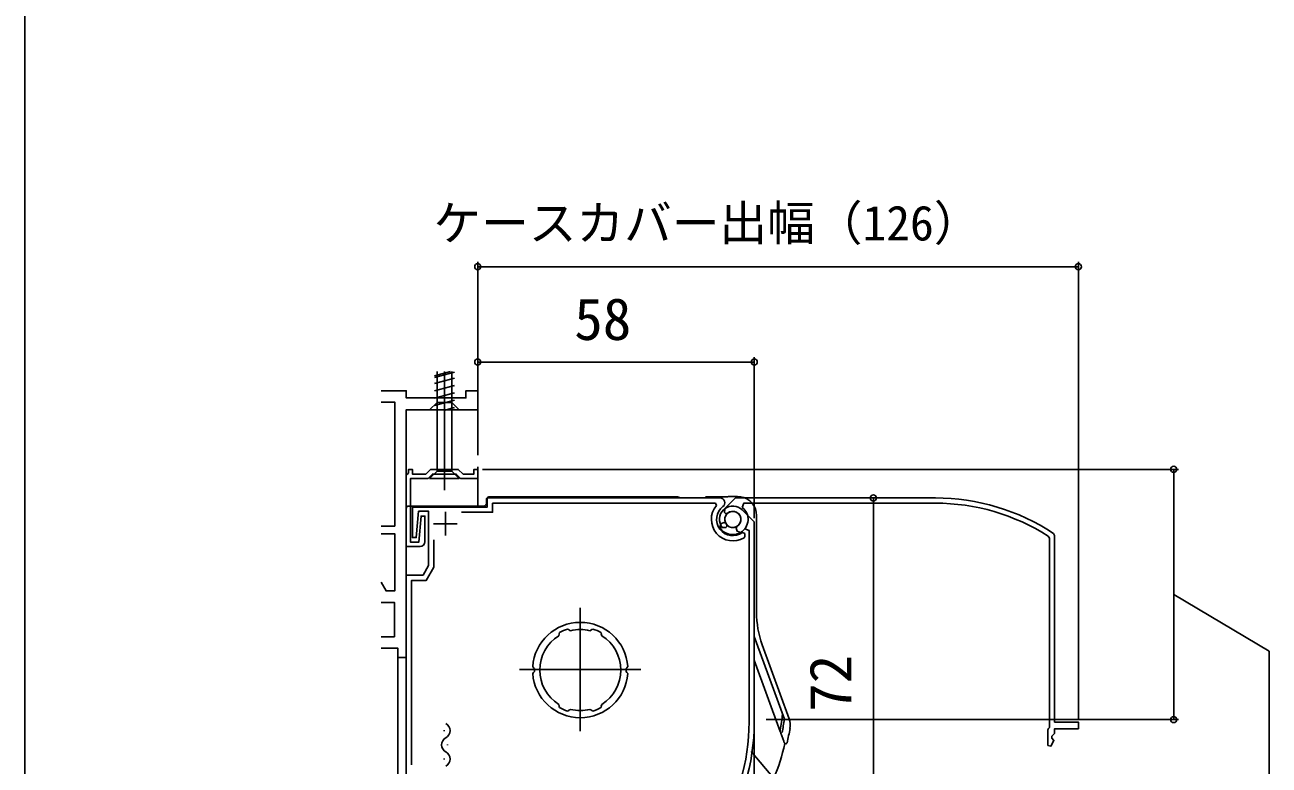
# Model space of a CAD drawing. Units: millimetres, scale not verified. Extents: x -525 to 525, y -783 to 778.
# Drawn here: x -525 to -264, y -238.7 to -83.5 of the extents above; entities that cross this region are included whole.
import ezdxf
from ezdxf.enums import TextEntityAlignment as Align

# ---------------------------------------------------------------- set-up
doc = ezdxf.new("R2010")
doc.units = ezdxf.units.MM
doc.header["$LTSCALE"] = 4
for name, color, linetype in [('0-3_YKK_11', 7, 'Continuous'), ('0-4_YKK_11E', 7, 'Continuous'), ('0-5_YKK_12', 2, 'Continuous'), ('0-6_YKK_13', 4, 'Continuous'), ('0-8_YKK_D', 6, 'Continuous'), ('0-9_YKK_ZWAK', 7, 'Continuous')]:
    doc.layers.add(name, color=color, linetype=linetype)
doc.styles.add('ＭＳ ゴシック', font='')
doc.styles.get('ＭＳ ゴシック').set_extended_font_data('MS Gothic')

msp = doc.modelspace()

# ---------------------------------------------------------------- linework, layer by layer
at = {"layer": '0-3_YKK_11'}
for p, q in [((-374.52, -185.22), (-372, -187.74)), ((-436.8, -185.6), (-436.8, -190.6)), ((-372, -187.74), (-372, -229.7)), ((-439.3, -188.1), (-434.3, -188.1)), ((-398.715, -218.3), (-398.905, -218.506)), ((-398.526, -218.086), (-398.715, -218.3)), ((-406.466, -227.053), (-406.118, -227.227))]:
    msp.add_line(p, q, dxfattribs=at)
for points in [[(-441.1, -191.9), (-441.1, -186.5), (-441.9, -186.5), (-442.381, -192), (-444.1, -192), (-444.1, -178.6), (-440.4, -178.6), (-439.5, -177.7), (-434.5, -177.7), (-433.6, -178.6), (-430, -178.6), (-430, -176.7), (-430.8, -176.7), (-430.8, -177.7), (-433.086, -177.7), (-434.086, -176.7), (-439.914, -176.7), (-440.914, -177.7), (-443.7, -177.7), (-443.7, -176.7), (-444.5, -176.7), (-444.5, -177.408), (-444.75, -177.704), (-445, -178)], [(-445, -178), (-445, -192.9), (-442.1, -192.9)], [(-443.126, -244.329), (-443.9, -244.747), (-443.9, -249.4), (-445, -249.4), (-445, -198.9), (-441.455, -198.9), (-440.3, -196.9), (-440.3, -185.5), (-442.419, -185.5), (-442.9, -191), (-443.7, -191), (-443.7, -184.6), (-428, -184.6), (-428, -182.7), (-379.166, -182.7)], [(-379.936, -184.294), (-380.165, -183.8), (-426.9, -183.8), (-426.9, -185.7), (-433.401, -185.7)], [(-377.624, -185.924), (-378.015, -185.929), (-378.22, -185.757), (-378.202, -184.977)], [(-379.252, -188.832), (-378.993, -188.107), (-378.358, -187.876), (-377.992, -188.014)], [(-374.478, -189.934), (-374, -190.175), (-374, -190.778), (-374.143, -191.033)], [(-373.1, -229.7), (-373.1, -189.498), (-373.992, -189.187)], [(-439.2, -191.499), (-439.2, -197.195), (-440.82, -200), (-443.9, -200), (-443.9, -238.653)], [(-412.845, -210.919), (-412.933, -211.172), (-412.907, -211.233), (-413.024, -211.604)], [(-410.534, -210.547), (-410.882, -210.373), (-410.908, -210.312), (-411.151, -210.199)], [(-405.849, -210.199), (-406.092, -210.312), (-406.118, -210.373), (-406.466, -210.547)], [(-403.976, -211.604), (-404.093, -211.233), (-404.067, -211.172), (-404.155, -210.919)], [(-418.095, -218.506), (-418.285, -218.3), (-418.474, -218.086)], [(-418.474, -219.514), (-418.285, -219.3), (-418.095, -219.094)], [(-398.905, -219.094), (-398.715, -219.3), (-398.526, -219.514)], [(-413.024, -225.996), (-412.907, -226.367), (-412.933, -226.428), (-412.845, -226.681)], [(-411.151, -227.401), (-410.908, -227.288), (-410.882, -227.227), (-410.534, -227.053)], [(-404.155, -226.681), (-404.067, -226.428), (-404.093, -226.367), (-403.976, -225.996)], [(-406.118, -227.227), (-406.092, -227.288), (-405.849, -227.401)]]:
    msp.add_lwpolyline(points, dxfattribs=at)
for centre, radius, start, end in [((-379.166, -183.7), 1, 307.30177, 90), ((-376.5, -187.2), 4.5, 139.77181, 301.58815), ((-376.5, -187.2), 3.4, 127.30179, 306.48374), ((-376.5, -187.2), 2.8, 44.99999, 127.44415), ((-376.5, -187.2), 1.7, 208.62695, 131.37309), ((-376.5, -187.2), 3.2, 210.67194, 321.60832), ((-442.1, -191.9), 1, 270.00001, 359.99999), ((-408.5, -218.8), 10, 4.09604, 175.90396), ((-408.5, -218.8), 9, 107.12992, 118.87005), ((-408.5, -218.8), 8.5, 76.15413, 103.84587), ((-408.5, -218.8), 9, 61.12994, 72.87007), ((-408.5, -218.8), 8.5, 122.15412, 237.84588), ((-408.5, -218.8), 8.5, 302.15412, 57.84588), ((-408.5, -218.8), 9.6, 178.24271, 181.75729), ((-408.5, -218.8), 9.6, 358.24271, 1.75729), ((-408.5, -218.8), 10, 184.09604, 355.90396), ((-408.5, -218.8), 9, 241.12995, 252.87008), ((-408.5, -218.8), 8.5, 256.15413, 283.84587), ((-408.5, -218.8), 9, 287.12993, 298.87006), ((-417, -229.7), 43.9, 327.37281, 0), ((-417, -229.7), 45, 326.59444, 360)]:
    msp.add_arc(centre, radius, start, end, dxfattribs=at)
at = {"layer": '0-4_YKK_11E'}
for p, q in [((-378.48, -185.22), (-375.96, -182.7)), ((-375.96, -182.7), (-334, -182.7))]:
    msp.add_line(p, q, dxfattribs=at)
for points in [[(-450.271, -214.2), (-446.8, -214.2), (-446.8, -216.2), (-445, -216.2), (-445, -164.2), (-430, -164.2), (-430, -160.2), (-432.5, -160.2), (-432.5, -161.7), (-445, -161.7), (-445, -160.2), (-450.271, -160.2)], [(-450.271, -188.6), (-447.4, -188.6), (-447.4, -162.6), (-450.271, -162.6)], [(-334, -183.8), (-374.202, -183.8), (-374.513, -184.692)], [(-450.271, -200.395), (-449.229, -202.2), (-447.4, -202.2), (-447.4, -190.2), (-450.271, -190.2)], [(-377.776, -188.324), (-377.771, -188.715), (-377.943, -188.92), (-378.723, -188.902)], [(-374.868, -189.952), (-375.593, -189.693), (-375.824, -189.058), (-375.686, -188.692)], [(-309.225, -190.134), (-309, -190.552), (-309, -229.7), (-304, -229.7), (-304, -231.1), (-309, -231.1), (-309, -232.1), (-309.6, -232.7), (-309.6, -233.1), (-309.155, -233.545), (-309.785, -234.753), (-310.4, -234.602), (-310.4, -231.35), (-310.25, -231.09), (-310.1, -230.83), (-310.1, -191.149), (-310.33, -190.728)], [(-450.271, -204.6), (-447.5, -204.6), (-447.5, -211.8), (-450.271, -211.8)]]:
    msp.add_lwpolyline(points, dxfattribs=at)
for centre, radius, start, end in [((-334, -227.7), 45, 56.59444, 90), ((-376.5, -187.2), 2.8, 134.99999, 217.44415), ((-376.5, -187.2), 3.2, 300.67194, 51.60832), ((-334, -227.7), 43.9, 57.37281, 90), ((-376.5, -187.2), 1.7, 298.62695, 221.37309)]:
    msp.add_arc(centre, radius, start, end, dxfattribs=at)
at = {"layer": '0-5_YKK_12'}
for p, q in [((-430, -184.4), (-430, -176.2)), ((-408.5, -231.637), (-408.5, -205.763)), ((-446.8, -319.194), (-446.8, -215.7)), ((-395.763, -218.7), (-421.237, -218.7)), ((-437.078, -231.387), (-437.078, -231.587)), ((-436.318, -234.387), (-436.318, -234.587)), ((-437.078, -237.387), (-437.078, -237.587))]:
    msp.add_line(p, q, dxfattribs=at)
for centre, start, end in [((-437.536, -231.487), 299.20254, 60.79746), ((-435.86, -234.487), 119.20254, 240.79746), ((-437.536, -237.487), 299.20254, 60.79746)]:
    msp.add_arc(centre, 1.718, start, end, dxfattribs=at)
at = {"layer": '0-6_YKK_13'}
for p, q in [((-439.1, -157.114), (-435.689, -156.2)), ((-439.1, -157.455), (-434.9, -156.329)), ((-438.55, -162.65), (-438.55, -156.2)), ((-438.55, -177.05), (-438.55, -156.2)), ((-437, -166.7), (-437, -156.2)), ((-437, -181.1), (-437, -156.2)), ((-435.45, -162.65), (-435.45, -156.2)), ((-435.45, -177.05), (-435.45, -156.2)), ((-439.1, -158.667), (-434.9, -157.542)), ((-439.1, -160.22), (-434.9, -159.094)), ((-439.1, -161.773), (-434.9, -160.647)), ((-440.1, -164.2), (-438.55, -162.65)), ((-439.1, -163.326), (-434.9, -162.2)), ((-437.127, -164.35), (-434.9, -163.753)), ((-440.1, -178.6), (-438.55, -177.05)), ((-388, -182.5), (-427.7, -182.5)), ((-377.6, -182.5), (-382, -182.5)), ((-377.387, -182.378), (-377.6, -182.5)), ((-377.386, -182.378), (-375.525, -182.378)), ((-445, -184.9), (-445, -213.2)), ((-428.7, -184.4), (-444.5, -184.4)), ((-428.2, -183), (-428.2, -183.9)), ((-371.527, -186.374), (-371.527, -206.695)), ((-372, -211.762), (-365.689, -229.101)), ((-370.322, -213.526), (-364.686, -229.013)), ((-366.553, -231.697), (-372, -216.733)), ((-445, -224.2), (-445, -235.8)), ((-365.809, -233.743), (-366.439, -232.012)), ((-372.654, -235.884), (-367.784, -241.688))]:
    msp.add_line(p, q, dxfattribs=at)
for points in [[(-440.1, -164.2), (-433.9, -164.2), (-435.45, -162.65), (-438.55, -162.65)], [(-440.1, -178.6), (-433.9, -178.6), (-435.45, -177.05), (-438.55, -177.05)], [(-371.527, -186.374), (-371.588, -185.68), (-371.768, -185.007), (-372.062, -184.375), (-372.462, -183.805), (-372.955, -183.312), (-373.526, -182.913), (-374.158, -182.619), (-374.831, -182.439), (-375.525, -182.378)], [(-366.439, -232.012), (-366.456, -231.965), (-366.473, -231.917), (-366.49, -231.87), (-366.507, -231.824), (-366.524, -231.779), (-366.539, -231.736), (-366.553, -231.697), (-366.572, -231.632), (-366.582, -231.567), (-366.583, -231.502), (-366.576, -231.439)], [(-365.683, -234.089), (-365.685, -234.082), (-365.692, -234.063), (-365.702, -234.036), (-365.713, -234.005), (-365.726, -233.971), (-365.739, -233.935), (-365.753, -233.897), (-365.766, -233.859), (-365.78, -233.821), (-365.794, -233.782), (-365.809, -233.743)]]:
    msp.add_lwpolyline(points, dxfattribs=at)
for centre, radius, start, end in [((-388, -183), 0.5, 36.8699, 90), ((-382, -183), 0.5, 90, 143.1301), ((-351.555, -206.695), 19.971, 179.99979, 200.00021), ((-417, -222), 51.3, 349.40283, 353.19526), ((-417, -222), 51.8, 348.97096, 352.12052), ((-368.44, -230.38), 3.995, 350.2087, 20.00061), ((-417, -222), 53.273, 346.92213, 350.20931), ((-417, -222), 52.865, 338.37758, 346.61931), ((-365.401, -233.986), 0.3, 200, 346.92213)]:
    msp.add_arc(centre, radius, start, end, dxfattribs=at)
for centre, major_axis, ratio, start_param, end_param in [((-427.7, -183), (-0.354, 0.354), 0.998783, 5.4983961, 7.0679745), ((-444.5, -184.9), (-0.224, 0.448), 0.999239, 5.819964, 7.3901513), ((-428.7, -183.9), (0.354, -0.354), 0.998783, 5.4983961, 7.0679745)]:
    msp.add_ellipse(centre, major_axis=major_axis, ratio=ratio, start_param=start_param, end_param=end_param, dxfattribs=at)
at = {"layer": '0-8_YKK_D'}
for p, q in [((-430, -173.7), (-430, -133.2)), ((-430, -134.2), (-304, -134.2)), ((-304, -229), (-304, -133.2)), ((-430, -173.7), (-430, -153.2)), ((-372, -186.947), (-372, -153.2)), ((-430, -154.2), (-372, -154.2)), ((-429, -176.7), (-283, -176.7)), ((-284, -176.7), (-284, -229.197)), ((-351, -182.7), (-346, -182.7)), ((-347, -182.7), (-347, -254.7)), ((-369.5, -229.197), (-283, -229.197)), ((-372, -230.7), (-372, -326.2))]:
    msp.add_line(p, q, dxfattribs=at)
msp.add_lwpolyline([(-284, -202.948), (-264, -214.866), (-264, -337.525)], dxfattribs=at)
for centre in [(-430, -134.2), (-304, -134.2), (-430, -154.2), (-372, -154.2), (-284, -176.7), (-347, -182.7), (-284, -229.197)]:
    msp.add_circle(centre, 0.637, dxfattribs=at)
at = {"layer": '0-9_YKK_ZWAK'}
msp.add_line((-525, 747.3), (-525, -782.7), dxfattribs=at)

# ---------------------------------------------------------------- texts
at = {"layer": '0-8_YKK_D', "style": 'ＭＳ ゴシック'}
for s, height, p in [('ケースカバー出幅（126）', 7.331, (-439.301, -130.893)), ('58', 8.798, (-409.761, -152.2))]:
    msp.add_text(s, height=height, dxfattribs=at).set_placement(p, align=Align.BOTTOM_LEFT)
msp.add_text('72', height=8.798, rotation=90, dxfattribs=at).set_placement((-349, -227.564), align=Align.BOTTOM_LEFT)

doc.saveas('drawing.dxf')
